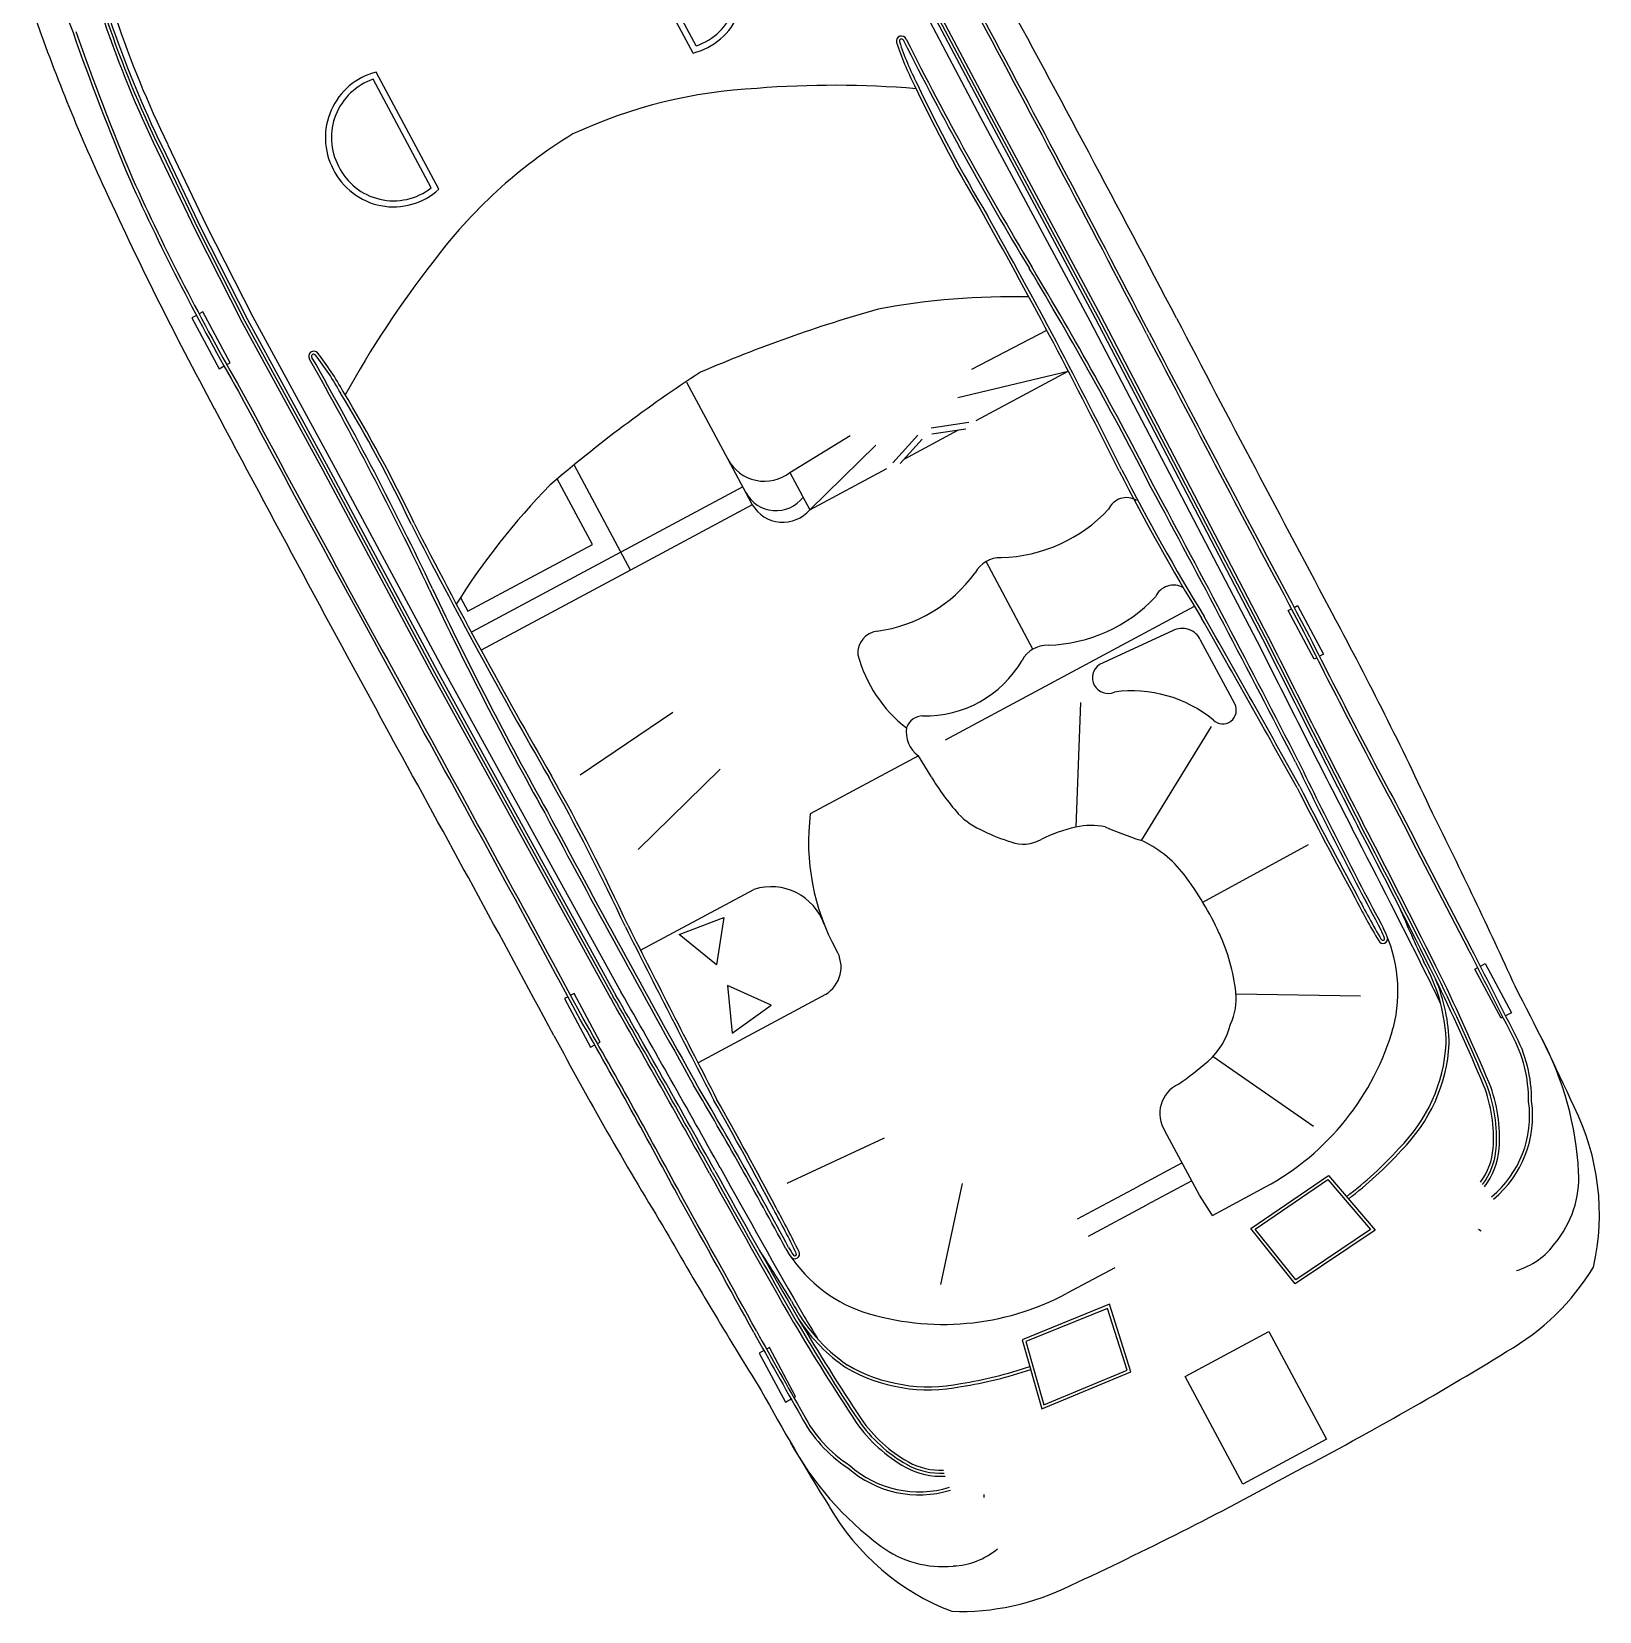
# Model space of a CAD drawing. Header units: metres. Extents: x 267365 to 277461, y 2088854 to 2108025.
# Drawn here: x 270968.6 to 271008.42, y 2091973.22 to 2092013.34 of the extents above; entities that cross this region are included whole.
import ezdxf

# ---------------------------------------------------------------- set-up
doc = ezdxf.new("R2010")
doc.units = ezdxf.units.M

msp = doc.modelspace()

# ---------------------------------------------------------------- linework, layer by layer
at = {"color": 30}
for p, q in [((270985.4, 2092012.796), (270983.804, 2092015.772)), ((270985.4, 2092012.796), (270983.804, 2092015.772)), ((270985.477, 2092012.978), (270983.999, 2092015.734)), ((270985.477, 2092012.978), (270983.999, 2092015.734)), ((270990.913, 2092015.047), (270992.908, 2092011.271)), ((270990.913, 2092015.047), (270992.908, 2092011.271)), ((270990.981, 2092015.084), (270992.975, 2092011.307)), ((270990.981, 2092015.084), (270992.975, 2092011.307)), ((270990.711, 2092014.937), (270992.704, 2092011.163)), ((270990.711, 2092014.937), (270992.704, 2092011.163)), ((270990.846, 2092015.011), (270992.84, 2092011.235)), ((270990.846, 2092015.011), (270992.84, 2092011.235)), ((270978.947, 2092009.336), (270977.351, 2092012.312)), ((270978.947, 2092009.336), (270977.351, 2092012.312)), ((270978.753, 2092009.373), (270977.275, 2092012.129)), ((270978.753, 2092009.373), (270977.275, 2092012.129)), ((270992.704, 2092011.163), (270995.476, 2092005.993)), ((270992.704, 2092011.163), (270995.476, 2092005.993)), ((270992.84, 2092011.235), (270995.612, 2092006.065)), ((270992.84, 2092011.235), (270995.612, 2092006.065)), ((270992.908, 2092011.271), (270995.68, 2092006.101)), ((270992.908, 2092011.271), (270995.68, 2092006.101)), ((270992.975, 2092011.307), (270995.748, 2092006.137)), ((270992.975, 2092011.307), (270995.748, 2092006.137)), ((270971.786, 2092010.337), (270972.762, 2092008.291)), ((270971.786, 2092010.337), (270972.762, 2092008.291)), ((270971.856, 2092010.37), (270972.83, 2092008.324)), ((270971.856, 2092010.37), (270972.83, 2092008.324)), ((270971.925, 2092010.403), (270972.899, 2092008.358)), ((270971.925, 2092010.403), (270972.899, 2092008.358)), ((270972.063, 2092010.469), (270973.037, 2092008.426)), ((270972.063, 2092010.469), (270973.037, 2092008.426)), ((270972.762, 2092008.291), (270973.953, 2092005.954)), ((270972.762, 2092008.291), (270973.953, 2092005.954)), ((270972.83, 2092008.324), (270974.021, 2092005.99)), ((270972.83, 2092008.324), (270974.021, 2092005.99)), ((270972.899, 2092008.358), (270974.089, 2092006.026)), ((270972.899, 2092008.358), (270974.089, 2092006.026)), ((270973.037, 2092008.426), (270974.225, 2092006.097)), ((270973.037, 2092008.426), (270974.225, 2092006.097)), ((270972.955, 2092006.222), (270972.857, 2092006.17)), ((270972.955, 2092006.222), (270972.857, 2092006.17)), ((270973.646, 2092004.933), (270972.955, 2092006.222)), ((270973.646, 2092004.933), (270972.955, 2092006.222)), ((270972.789, 2092006.133), (270972.672, 2092006.071)), ((270972.789, 2092006.133), (270972.672, 2092006.071)), ((270972.672, 2092006.071), (270973.363, 2092004.781)), ((270972.672, 2092006.071), (270973.363, 2092004.781)), ((270973.953, 2092005.954), (270975.995, 2092002.202)), ((270973.953, 2092005.954), (270975.995, 2092002.202)), ((270974.021, 2092005.99), (270976.063, 2092002.239)), ((270974.021, 2092005.99), (270976.063, 2092002.239)), ((270974.089, 2092006.026), (270976.13, 2092002.275)), ((270974.089, 2092006.026), (270976.13, 2092002.275)), ((270974.225, 2092006.097), (270976.265, 2092002.348)), ((270974.225, 2092006.097), (270976.265, 2092002.348)), ((270995.476, 2092005.993), (270999.825, 2091997.655)), ((270995.476, 2092005.993), (270999.825, 2091997.655)), ((270995.612, 2092006.065), (270999.961, 2091997.725)), ((270995.612, 2092006.065), (270999.961, 2091997.725)), ((270995.68, 2092006.101), (271000.03, 2091997.76)), ((270995.68, 2092006.101), (271000.03, 2091997.76)), ((270995.748, 2092006.137), (271000.098, 2091997.795)), ((270995.748, 2092006.137), (271000.098, 2091997.795)), ((270992.481, 2092004.771), (270994.381, 2092005.759)), ((270992.481, 2092004.771), (270994.381, 2092005.759)), ((270973.363, 2092004.781), (270973.49, 2092004.849)), ((270973.363, 2092004.781), (270973.49, 2092004.849)), ((270973.557, 2092004.886), (270973.646, 2092004.933)), ((270973.557, 2092004.886), (270973.646, 2092004.933)), ((270992.123, 2092004.05), (270994.929, 2092004.719)), ((270992.123, 2092004.05), (270994.929, 2092004.719)), ((270992.123, 2092004.05), (270994.929, 2092004.719)), ((270992.59, 2092003.465), (270994.929, 2092004.719)), ((270992.59, 2092003.465), (270994.929, 2092004.719)), ((270992.59, 2092003.465), (270994.929, 2092004.719)), ((270985.237, 2092004.436), (270986.286, 2092002.481)), ((270985.237, 2092004.436), (270986.286, 2092002.481)), ((270991.445, 2092003.278), (270992.405, 2092003.419)), ((270991.445, 2092003.278), (270992.405, 2092003.419)), ((270991.445, 2092003.278), (270992.405, 2092003.419)), ((270987.861, 2092002.142), (270989.387, 2092003.084)), ((270987.861, 2092002.142), (270989.387, 2092003.084)), ((270991.105, 2092003.096), (270990.473, 2092002.392)), ((270991.105, 2092003.096), (270990.473, 2092002.392)), ((270991.105, 2092003.096), (270990.473, 2092002.392)), ((270991.22, 2092002.994), (270990.662, 2092002.373)), ((270991.22, 2092002.994), (270990.662, 2092002.373)), ((270991.22, 2092002.994), (270990.662, 2092002.373)), ((270990.763, 2092002.485), (270992.143, 2092003.225)), ((270990.763, 2092002.485), (270992.143, 2092003.225)), ((270990.763, 2092002.485), (270992.143, 2092003.225)), ((270991.467, 2092003.126), (270992.324, 2092003.252)), ((270991.467, 2092003.126), (270992.324, 2092003.252)), ((270991.467, 2092003.126), (270992.324, 2092003.252)), ((270988.366, 2092001.2), (270990.042, 2092002.836)), ((270988.366, 2092001.2), (270990.042, 2092002.836)), ((270988.366, 2092001.2), (270990.042, 2092002.836)), ((270975.995, 2092002.202), (270978.768, 2091997.032)), ((270975.995, 2092002.202), (270978.768, 2091997.032)), ((270976.063, 2092002.239), (270978.835, 2091997.069)), ((270976.063, 2092002.239), (270978.835, 2091997.069)), ((270976.13, 2092002.275), (270978.902, 2091997.106)), ((270976.13, 2092002.275), (270978.902, 2091997.106)), ((270976.265, 2092002.348), (270979.037, 2091997.179)), ((270976.265, 2092002.348), (270979.037, 2091997.179)), ((270983.812, 2091999.668), (270982.38, 2092002.34)), ((270983.812, 2091999.668), (270982.38, 2092002.34)), ((270986.286, 2092002.481), (270986.74, 2092001.632)), ((270986.286, 2092002.481), (270986.74, 2092001.632)), ((270988.366, 2092001.2), (270990.317, 2092002.246)), ((270988.366, 2092001.2), (270990.317, 2092002.246)), ((270988.366, 2092001.2), (270990.317, 2092002.246)), ((270982.843, 2092000.314), (270981.95, 2092001.98)), ((270982.843, 2092000.314), (270981.95, 2092001.98)), ((270986.661, 2092001.78), (270983.569, 2092000.122)), ((270986.661, 2092001.78), (270983.569, 2092000.122)), ((270987.861, 2092002.142), (270988.366, 2092001.2)), ((270987.861, 2092002.142), (270988.366, 2092001.2)), ((270987.861, 2092002.142), (270988.366, 2092001.2)), ((270986.74, 2092001.632), (270986.905, 2092001.326)), ((270986.74, 2092001.632), (270986.905, 2092001.326)), ((270986.905, 2092001.326), (270983.812, 2091999.668)), ((270986.905, 2092001.326), (270983.812, 2091999.668)), ((270979.684, 2091998.62), (270982.843, 2092000.314)), ((270979.684, 2091998.62), (270982.843, 2092000.314)), ((270983.569, 2092000.122), (270979.771, 2091998.086)), ((270983.569, 2092000.122), (270979.771, 2091998.086)), ((270983.569, 2092000.122), (270979.771, 2091998.086)), ((270994.032, 2091997.661), (270992.84, 2091999.884)), ((270994.032, 2091997.661), (270992.84, 2091999.884)), ((270994.032, 2091997.661), (270992.84, 2091999.884)), ((270983.812, 2091999.668), (270980.017, 2091997.633)), ((270983.812, 2091999.668), (270980.017, 2091997.633)), ((270983.812, 2091999.668), (270980.017, 2091997.633)), ((270979.495, 2091998.973), (270979.684, 2091998.62)), ((270979.495, 2091998.973), (270979.684, 2091998.62)), ((270991.81, 2091995.357), (270998.133, 2091998.747)), ((270991.81, 2091995.357), (270998.133, 2091998.747)), ((270991.81, 2091995.357), (270998.133, 2091998.747)), ((271000.51, 2091998.636), (271000.596, 2091998.682)), ((271000.51, 2091998.636), (271000.596, 2091998.682)), ((271001.171, 2091997.404), (271000.51, 2091998.636)), ((271001.171, 2091997.404), (271000.51, 2091998.636)), ((271000.663, 2091998.718), (271000.751, 2091998.765)), ((271000.663, 2091998.718), (271000.751, 2091998.765)), ((271000.751, 2091998.765), (271001.411, 2091997.533)), ((271000.751, 2091998.765), (271001.411, 2091997.533)), ((270997.578, 2091998.124), (270995.718, 2091997.265)), ((270997.578, 2091998.124), (270995.718, 2091997.265)), ((270999.157, 2091996.266), (270998.287, 2091997.889)), ((270999.157, 2091996.266), (270998.287, 2091997.889)), ((271001.239, 2091997.44), (271001.171, 2091997.404)), ((271001.239, 2091997.44), (271001.171, 2091997.404)), ((271001.411, 2091997.533), (271001.307, 2091997.477)), ((271001.411, 2091997.533), (271001.307, 2091997.477)), ((270978.768, 2091997.032), (270983.308, 2091988.792)), ((270978.768, 2091997.032), (270983.308, 2091988.792)), ((270978.835, 2091997.069), (270983.375, 2091988.83)), ((270978.835, 2091997.069), (270983.375, 2091988.83)), ((270978.902, 2091997.106), (270983.442, 2091988.867)), ((270978.902, 2091997.106), (270983.442, 2091988.867)), ((270979.037, 2091997.179), (270983.576, 2091988.943)), ((270979.037, 2091997.179), (270983.576, 2091988.943)), ((270995.126, 2091993.139), (270995.248, 2091996.305)), ((270995.126, 2091993.139), (270995.248, 2091996.305)), ((270995.126, 2091993.139), (270995.248, 2091996.305)), ((270982.535, 2091994.471), (270984.891, 2091996.06)), ((270982.535, 2091994.471), (270984.891, 2091996.06)), ((270982.535, 2091994.471), (270984.891, 2091996.06)), ((270996.788, 2091992.798), (270998.57, 2091995.693)), ((270996.788, 2091992.798), (270998.57, 2091995.693)), ((270996.788, 2091992.798), (270998.57, 2091995.693)), ((270984.006, 2091992.569), (270986.091, 2091994.613)), ((270984.006, 2091992.569), (270986.091, 2091994.613)), ((270984.006, 2091992.569), (270986.091, 2091994.613)), ((270991.125, 2091994.949), (270988.378, 2091993.477)), ((270991.125, 2091994.949), (270988.378, 2091993.477)), ((270991.444, 2091994.425), (270991.125, 2091994.949)), ((270991.444, 2091994.425), (270991.125, 2091994.949)), ((270998.344, 2091991.233), (271001.033, 2091992.698)), ((270998.344, 2091991.233), (271001.033, 2091992.698)), ((270998.344, 2091991.233), (271001.033, 2091992.698)), ((270984.067, 2091990.014), (270986.947, 2091991.558)), ((270984.067, 2091990.014), (270986.947, 2091991.558)), ((270985.047, 2091990.413), (270986.185, 2091990.848)), ((270985.047, 2091990.413), (270986.185, 2091990.848)), ((270986.185, 2091990.848), (270985.993, 2091989.645)), ((270986.185, 2091990.848), (270985.993, 2091989.645)), ((270985.993, 2091989.645), (270985.047, 2091990.413)), ((270985.993, 2091989.645), (270985.047, 2091990.413)), ((271005.254, 2091989.532), (271005.326, 2091989.571)), ((271005.254, 2091989.532), (271005.326, 2091989.571)), ((271005.922, 2091988.285), (271005.254, 2091989.532)), ((271005.922, 2091988.285), (271005.254, 2091989.532)), ((271005.394, 2091989.607), (271005.515, 2091989.673)), ((271005.394, 2091989.607), (271005.515, 2091989.673)), ((271005.515, 2091989.673), (271006.184, 2091988.426)), ((271005.515, 2091989.673), (271006.184, 2091988.426)), ((270986.274, 2091989.121), (270986.39, 2091987.908)), ((270987.383, 2091988.615), (270986.274, 2091989.121)), ((270986.274, 2091989.121), (270986.39, 2091987.908)), ((270987.383, 2091988.615), (270986.274, 2091989.121)), ((270982.226, 2091988.833), (270982.139, 2091988.786)), ((270982.226, 2091988.833), (270982.139, 2091988.786)), ((270982.139, 2091988.786), (270982.8, 2091987.553)), ((270982.139, 2091988.786), (270982.8, 2091987.553)), ((270982.38, 2091988.915), (270982.294, 2091988.869)), ((270982.38, 2091988.915), (270982.294, 2091988.869)), ((270983.04, 2091987.682), (270982.38, 2091988.915)), ((270983.04, 2091987.682), (270982.38, 2091988.915)), ((270988.765, 2091988.889), (270985.527, 2091987.153)), ((270988.765, 2091988.889), (270985.527, 2091987.153)), ((270986.39, 2091987.908), (270987.383, 2091988.615)), ((270986.39, 2091987.908), (270987.383, 2091988.615)), ((270999.189, 2091988.903), (271002.354, 2091988.859)), ((270999.189, 2091988.903), (271002.354, 2091988.859)), ((270999.189, 2091988.903), (271002.354, 2091988.859)), ((271005.968, 2091988.31), (271005.922, 2091988.285)), ((271005.968, 2091988.31), (271005.922, 2091988.285)), ((271006.184, 2091988.426), (271006.036, 2091988.346)), ((271006.184, 2091988.426), (271006.036, 2091988.346)), ((270982.8, 2091987.553), (270982.904, 2091987.609)), ((270982.8, 2091987.553), (270982.904, 2091987.609)), ((270982.972, 2091987.646), (270983.04, 2091987.682)), ((270982.972, 2091987.646), (270983.04, 2091987.682)), ((270998.606, 2091987.317), (271001.158, 2091985.546)), ((270998.606, 2091987.317), (271001.158, 2091985.546)), ((270998.606, 2091987.317), (271001.158, 2091985.546)), ((270998.262, 2091983.798), (270997.378, 2091985.425)), ((270998.262, 2091983.798), (270997.378, 2091985.425)), ((270987.786, 2091984.098), (270990.263, 2091985.249)), ((270987.786, 2091984.098), (270990.263, 2091985.249)), ((270987.786, 2091984.098), (270990.263, 2091985.249)), ((270997.818, 2091984.615), (270996.683, 2091984.006)), ((270997.818, 2091984.615), (270996.683, 2091984.006)), ((270997.818, 2091984.615), (270996.683, 2091984.006)), ((270998.066, 2091984.159), (270996.928, 2091983.549)), ((270998.066, 2091984.159), (270996.928, 2091983.549)), ((270998.066, 2091984.159), (270996.928, 2091983.549)), ((270999.561, 2091982.946), (271001.534, 2091984.29)), ((270999.561, 2091982.946), (271001.534, 2091984.29)), ((270999.673, 2091982.93), (271001.52, 2091984.188)), ((270999.673, 2091982.93), (271001.52, 2091984.188)), ((271001.52, 2091984.188), (271002.607, 2091982.922)), ((271001.52, 2091984.188), (271002.607, 2091982.922)), ((271001.534, 2091984.29), (271002.721, 2091982.906)), ((271001.534, 2091984.29), (271002.721, 2091982.906)), ((270991.694, 2091981.523), (270992.242, 2091984.092)), ((270991.694, 2091981.523), (270992.242, 2091984.092)), ((270991.694, 2091981.523), (270992.242, 2091984.092)), ((270995.163, 2091983.191), (270996.683, 2091984.006)), ((270995.163, 2091983.191), (270996.683, 2091984.006)), ((270995.163, 2091983.191), (270996.683, 2091984.006)), ((270998.593, 2091983.281), (270998.262, 2091983.798)), ((270998.593, 2091983.281), (270998.262, 2091983.798)), ((270998.593, 2091983.281), (270999.937, 2091984.002)), ((270998.593, 2091983.281), (270999.937, 2091984.002)), ((270995.442, 2091982.752), (270996.928, 2091983.549)), ((270995.442, 2091982.752), (270996.928, 2091983.549)), ((270995.442, 2091982.752), (270996.928, 2091983.549)), ((271000.689, 2091981.544), (270999.561, 2091982.946)), ((271000.689, 2091981.544), (270999.561, 2091982.946)), ((271000.705, 2091981.647), (270999.673, 2091982.93)), ((271000.705, 2091981.647), (270999.673, 2091982.93)), ((271002.607, 2091982.922), (271000.705, 2091981.647)), ((271002.607, 2091982.922), (271000.705, 2091981.647)), ((271005.35, 2091982.932), (271005.412, 2091982.888)), ((271005.35, 2091982.932), (271005.412, 2091982.888)), ((271005.35, 2091982.932), (271005.412, 2091982.888)), ((271002.721, 2091982.906), (271000.689, 2091981.544)), ((271002.721, 2091982.906), (271000.689, 2091981.544)), ((270996.113, 2091981.952), (270994.886, 2091981.294)), ((270996.113, 2091981.952), (270994.886, 2091981.294)), ((270995.973, 2091981.023), (270993.762, 2091980.123)), ((270995.973, 2091981.023), (270993.762, 2091980.123)), ((270995.925, 2091980.92), (270993.855, 2091980.078)), ((270995.925, 2091980.92), (270993.855, 2091980.078)), ((270996.423, 2091979.351), (270995.925, 2091980.92)), ((270996.423, 2091979.351), (270995.925, 2091980.92)), ((270996.517, 2091979.307), (270995.973, 2091981.023)), ((270996.517, 2091979.307), (270995.973, 2091981.023)), ((270993.762, 2091980.123), (270994.258, 2091978.368)), ((270993.762, 2091980.123), (270994.258, 2091978.368)), ((270997.896, 2091979.188), (271000.025, 2091980.33)), ((270997.896, 2091979.188), (271000.025, 2091980.33)), ((271000.025, 2091980.33), (271001.49, 2091977.598)), ((271000.025, 2091980.33), (271001.49, 2091977.598)), ((270987.197, 2091979.851), (270987.076, 2091979.785)), ((270987.197, 2091979.851), (270987.076, 2091979.785)), ((270987.076, 2091979.785), (270987.744, 2091978.539)), ((270987.076, 2091979.785), (270987.744, 2091978.539)), ((270987.338, 2091979.926), (270987.265, 2091979.887)), ((270987.338, 2091979.926), (270987.265, 2091979.887)), ((270988.006, 2091978.679), (270987.338, 2091979.926)), ((270988.006, 2091978.679), (270987.338, 2091979.926)), ((270993.855, 2091980.078), (270994.308, 2091978.472)), ((270993.855, 2091980.078), (270994.308, 2091978.472)), ((270994.308, 2091978.472), (270996.423, 2091979.351)), ((270994.308, 2091978.472), (270996.423, 2091979.351)), ((270994.258, 2091978.368), (270996.517, 2091979.307)), ((270994.258, 2091978.368), (270996.517, 2091979.307)), ((270999.361, 2091976.456), (270997.896, 2091979.188)), ((270999.361, 2091976.456), (270997.896, 2091979.188)), ((270987.744, 2091978.539), (270987.892, 2091978.618)), ((270987.744, 2091978.539), (270987.892, 2091978.618)), ((270987.96, 2091978.654), (270988.006, 2091978.679)), ((270987.96, 2091978.654), (270988.006, 2091978.679)), ((271001.49, 2091977.598), (270999.361, 2091976.456)), ((271001.49, 2091977.598), (270999.361, 2091976.456)), ((270992.781, 2091976.193), (270992.784, 2091976.117)), ((270992.781, 2091976.193), (270992.784, 2091976.117)), ((270992.781, 2091976.193), (270992.784, 2091976.117))]:
    msp.add_line(p, q, dxfattribs=at)
for centre, radius, start, end in [((270990.094, 2092021.299), 21.943, 195.5124, 201.3412), ((270990.094, 2092021.299), 21.943, 195.5124, 201.3412), ((270984.984, 2092014.454), 1.71, 284.0967, 30.4009), ((270984.984, 2092014.454), 1.71, 284.0967, 30.4009), ((270984.984, 2092014.454), 1.556, 288.4656, 30.4814), ((270984.984, 2092014.454), 1.556, 288.4656, 30.4814), ((270366.608, 2091674.674), 712.788, 27.705083, 28.471036), ((270366.608, 2091674.674), 712.788, 27.705083, 28.471036), ((271014.994, 2092029.97), 49.078, 199.0468, 204.6712), ((271014.994, 2092029.97), 49.078, 199.0468, 204.6712), ((270364.637, 2091676.797), 712.692, 27.480541, 28.252532), ((270364.637, 2091676.797), 712.692, 27.480541, 28.252532), ((270364.637, 2091676.797), 712.768, 27.480545, 28.252432), ((270364.637, 2091676.797), 712.768, 27.480545, 28.252432), ((270996.96, 2092022.588), 27.996, 198.7118, 205.9505), ((270996.96, 2092022.588), 27.996, 198.7118, 205.9505), ((270996.96, 2092022.588), 27.919, 198.7126, 205.9505), ((270996.96, 2092022.588), 27.919, 198.7126, 205.9505), ((270996.96, 2092022.588), 27.843, 198.7134, 205.9505), ((270996.96, 2092022.588), 27.843, 198.7134, 205.9505), ((270996.96, 2092022.588), 27.689, 198.7151, 205.9505), ((270996.96, 2092022.588), 27.689, 198.7151, 205.9505), ((271032.427, 2092035.402), 66.545, 199.38594, 202.83199), ((271032.427, 2092035.402), 66.545, 199.38594, 202.83199), ((271032.427, 2092035.402), 66.468, 199.38482, 202.83111), ((271032.427, 2092035.402), 66.468, 199.38482, 202.83111), ((270990.693, 2092013.098), 0.13, 24.1057, 195.2888), ((270990.693, 2092013.098), 0.13, 24.1057, 195.2888), ((270997.388, 2092015.287), 7.174, 198.0544, 207.4919), ((270997.388, 2092015.287), 7.174, 198.0544, 207.4919), ((270990.693, 2092013.098), 0.0531, 24.1057, 193.7253), ((270990.693, 2092013.098), 0.0531, 24.1057, 193.7253), ((270997.388, 2092015.287), 7.097, 198.0726, 207.5038), ((270997.388, 2092015.287), 7.097, 198.0726, 207.5038), ((270990.811, 2092013.151), 0.0767, 204.1057, 206.7252), ((270990.811, 2092013.151), 0.0767, 204.1057, 206.7252), ((271068.859, 2092052.448), 87.459, 206.72515, 211.06105), ((271068.859, 2092052.448), 87.459, 206.72515, 211.06105), ((271068.859, 2092052.448), 87.382, 206.72515, 211.06108), ((271068.859, 2092052.448), 87.382, 206.72515, 211.06108), ((270977.782, 2092010.648), 1.719, 104.5156, 207.6495), ((270977.782, 2092010.648), 1.719, 104.5156, 207.6495), ((270977.782, 2092010.648), 1.565, 108.8938, 207.7313), ((270977.782, 2092010.648), 1.565, 108.8938, 207.7313), ((270987.657, 2091999.303), 12.611, 92.8723, 114.8981), ((270987.657, 2091999.303), 12.611, 92.8723, 114.8981), ((270988.987, 2091987.016), 24.96, 85.2238, 94.5093), ((270988.987, 2091987.016), 24.96, 85.2238, 94.5093), ((271026.071, 2092028.539), 38.763, 205.2964, 210.9015), ((271026.071, 2092028.539), 38.763, 205.2964, 210.9015), ((271026.071, 2092028.539), 38.686, 205.2942, 210.903), ((271026.071, 2092028.539), 38.686, 205.2942, 210.903), ((270988.937, 2091999.99), 12.611, 121.5022, 143.528), ((270988.937, 2091999.99), 12.611, 121.5022, 143.528), ((270977.797, 2092010.6), 1.71, 205.9993, 312.3035), ((270977.797, 2092010.6), 1.71, 205.9993, 312.3035), ((270977.797, 2092010.6), 1.556, 205.9189, 307.9347), ((270977.797, 2092010.6), 1.556, 205.9189, 307.9347), ((271055.843, 2092048.511), 93.938, 204.54808, 208.44026), ((271055.843, 2092048.511), 93.938, 204.54808, 208.44026), ((271027.06, 2092034.921), 61.433, 204.36101, 210.00523), ((271027.06, 2092034.921), 61.433, 204.36101, 210.00523), ((271027.06, 2092034.921), 61.357, 204.36197, 210.00639), ((271027.06, 2092034.921), 61.357, 204.36197, 210.00639), ((270869.302, 2091939.21), 141.681, 26.38593, 29.33944), ((270869.302, 2091939.21), 141.681, 26.38593, 29.33944), ((270869.302, 2091939.21), 141.758, 26.38612, 29.33986), ((270869.302, 2091939.21), 141.758, 26.38612, 29.33986), ((270998.435, 2091992.082), 24.96, 141.8909, 151.1765), ((270998.435, 2091992.082), 24.96, 141.8909, 151.1765), ((270911.736, 2091957.947), 95.893, 27.18578, 30.99154), ((270911.736, 2091957.947), 95.893, 27.18578, 30.99154), ((270911.736, 2091957.947), 95.97, 27.18625, 30.99157), ((270911.736, 2091957.947), 95.97, 27.18625, 30.99157), ((270993.503, 2091988.054), 18.553, 88.685, 100.5642), ((270993.503, 2091988.054), 18.553, 88.685, 100.5642), ((270999.71, 2091972.057), 35.557, 105.6759, 113.3936), ((270999.71, 2091972.057), 35.557, 105.6759, 113.3936), ((271845.29, 2092448.351), 956.068, 207.555682, 208.070117), ((271845.29, 2092448.351), 956.068, 207.555682, 208.070117), ((271853.293, 2092452.609), 965.993, 207.559948, 208.068104), ((271853.293, 2092452.609), 965.993, 207.559948, 208.068104), ((271853.293, 2092452.609), 965.916, 207.559951, 208.068158), ((271853.293, 2092452.609), 965.916, 207.559951, 208.068158), ((270975.767, 2092005.095), 0.13, 41.1115, 212.2946), ((270975.767, 2092005.095), 0.13, 41.1115, 212.2946), ((270899.735, 2091961.764), 87.382, 25.33918, 29.67512), ((270899.735, 2091961.764), 87.382, 25.33918, 29.67512), ((270975.767, 2092005.095), 0.0531, 42.675, 212.2946), ((270975.767, 2092005.095), 0.0531, 42.675, 212.2946), ((270975.657, 2092005.025), 0.0767, 29.6751, 32.2946), ((270975.657, 2092005.025), 0.0767, 29.6751, 32.2946), ((270899.735, 2091961.764), 87.459, 25.33921, 29.67512), ((270899.735, 2091961.764), 87.459, 25.33921, 29.67512), ((270970.239, 2092000.729), 7.097, 28.8965, 38.3276), ((270970.239, 2092000.729), 7.097, 28.8965, 38.3276), ((270970.239, 2092000.729), 7.174, 28.9083, 38.3458), ((270970.239, 2092000.729), 7.174, 28.9083, 38.3458), ((271004.961, 2091974.873), 35.557, 123.0067, 130.7243), ((271004.961, 2091974.873), 35.557, 123.0067, 130.7243), ((271602.332, 2092340.446), 712.768, 208.147835, 208.919721), ((271602.332, 2092340.446), 712.768, 208.147835, 208.919721), ((271602.332, 2092340.446), 712.692, 208.147735, 208.919725), ((271602.332, 2092340.446), 712.692, 208.147735, 208.919725), ((270943.328, 2091984.173), 38.763, 25.4988, 31.1038), ((270943.328, 2091984.173), 38.763, 25.4988, 31.1038), ((270943.328, 2091984.173), 38.686, 25.4973, 31.106), ((270943.328, 2091984.173), 38.686, 25.4973, 31.106), ((271603.009, 2092337.63), 712.788, 207.92923, 208.695184), ((271603.009, 2092337.63), 712.788, 207.92923, 208.695184), ((270987.217, 2092002.98), 1.057, 208.2001, 307.5625), ((270987.217, 2092002.98), 1.057, 208.2001, 307.5625), ((271045.381, 2092027.321), 55.216, 207.0905, 211.5267), ((271045.381, 2092027.321), 55.216, 207.0905, 211.5267), ((271045.381, 2092027.321), 55.139, 207.091, 211.528), ((271045.381, 2092027.321), 55.139, 207.091, 211.528), ((270995.071, 2091988.895), 18.553, 135.836, 147.7152), ((270995.071, 2091988.895), 18.553, 135.836, 147.7152), ((270673.486, 2091827.238), 367.693, 27.11434, 28.34194), ((270673.486, 2091827.238), 367.693, 27.11434, 28.34194), ((270987.506, 2092002.043), 0.868, 208.2001, 322.6919), ((270987.506, 2092002.043), 0.868, 208.2001, 322.6919), ((270996.407, 2092001.009), 0.497, 59.0285, 156.2214), ((270996.407, 2092001.009), 0.497, 59.0285, 156.2214), ((270673.486, 2091827.238), 367.616, 27.11448, 28.34206), ((270673.486, 2091827.238), 367.616, 27.11448, 28.34206), ((270987.68, 2092001.781), 0.899, 210.4007, 319.7274), ((270987.68, 2092001.781), 0.899, 210.4007, 319.7274), ((270993.105, 2092003.888), 3.908, 271.7874, 316.7535), ((270993.105, 2092003.888), 3.908, 271.7874, 316.7535), ((271104.486, 2092065.316), 141.758, 207.06041, 210.01414), ((271104.486, 2092065.316), 141.758, 207.06041, 210.01414), ((271104.486, 2092065.316), 141.681, 207.06083, 210.01433), ((271104.486, 2092065.316), 141.681, 207.06083, 210.01433), ((270993.203, 2091999.258), 0.723, 88.0681, 152.0309), ((270993.203, 2091999.258), 0.723, 88.0681, 152.0309), ((270989.589, 2092001.768), 3.683, 277.6192, 323.885), ((270989.589, 2092001.768), 3.683, 277.6192, 323.885), ((271065.397, 2092040.339), 95.97, 205.4087, 209.21402), ((271065.397, 2092040.339), 95.97, 205.4087, 209.21402), ((271065.397, 2092040.339), 95.893, 205.40872, 209.21448), ((271065.397, 2092040.339), 95.893, 205.40872, 209.21448), ((270994.297, 2092001.665), 3.908, 271.7874, 316.7535), ((270994.297, 2092001.665), 3.908, 271.7874, 316.7535), ((270997.599, 2091998.787), 0.497, 59.0285, 156.2214), ((270997.599, 2091998.787), 0.497, 59.0285, 156.2214), ((270997.823, 2091997.677), 0.51, 24.5708, 118.7339), ((270997.823, 2091997.677), 0.51, 24.5708, 118.7339), ((270545.881, 2091741.205), 520.452, 29.07722, 29.62161), ((270545.881, 2091741.205), 520.452, 29.07722, 29.62161), ((270545.881, 2091741.205), 520.529, 29.07706, 29.62175), ((270545.881, 2091741.205), 520.529, 29.07706, 29.62175), ((270920.488, 2091954.625), 92.276, 24.91196, 28.37007), ((270920.488, 2091954.625), 92.276, 24.91196, 28.37007), ((270990.14, 2091997.565), 0.556, 96.5391, 185.2343), ((270990.14, 2091997.565), 0.556, 96.5391, 185.2343), ((271438.955, 2092218.016), 491.012, 206.64775, 207.24396), ((271438.955, 2092218.016), 491.012, 206.64775, 207.24396), ((271183.536, 2092089.948), 204.426, 206.70227, 208.17442), ((271183.536, 2092089.948), 204.426, 206.70227, 208.17442), ((271183.536, 2092089.948), 204.349, 206.70201, 208.17442), ((271183.536, 2092089.948), 204.349, 206.70201, 208.17442), ((270992.958, 2091998.416), 3.491, 194.9716, 232.2279), ((270992.958, 2091998.416), 3.491, 194.9716, 232.2279), ((270991.301, 2091998.805), 2.841, 268.5901, 329.7706), ((270991.301, 2091998.805), 2.841, 268.5901, 329.7706), ((270994.395, 2091997.035), 0.723, 88.0681, 152.0309), ((270994.395, 2091997.035), 0.723, 88.0681, 152.0309), ((271438.955, 2092218.016), 491.319, 206.64803, 207.24404), ((271438.955, 2092218.016), 491.319, 206.64803, 207.24404), ((271438.955, 2092218.016), 491.166, 206.64789, 207.244), ((271438.955, 2092218.016), 491.166, 206.64789, 207.244), ((271438.955, 2092218.016), 491.089, 206.64782, 207.24398), ((271438.955, 2092218.016), 491.089, 206.64782, 207.24398), ((270995.94, 2091996.934), 0.399, 123.788, 293.9591), ((270995.94, 2091996.934), 0.399, 123.788, 293.9591), ((270996.547, 2091993.351), 3.249, 50.5013, 97.8754), ((270996.547, 2091993.351), 3.249, 50.5013, 97.8754), ((270998.852, 2091996.106), 0.345, 226.1049, 27.6843), ((270998.852, 2091996.106), 0.345, 226.1049, 27.6843), ((270132.335, 2091529.834), 965.916, 28.332108, 28.840316), ((270132.335, 2091529.834), 965.916, 28.332108, 28.840316), ((270132.335, 2091529.834), 965.993, 28.332163, 28.840319), ((270132.335, 2091529.834), 965.993, 28.332163, 28.840319), ((270991.249, 2091995.509), 0.457, 92.2028, 158.9718), ((270991.249, 2091995.509), 0.457, 92.2028, 158.9718), ((270140.311, 2091534.144), 956.068, 28.33015, 28.844584), ((270140.311, 2091534.144), 956.068, 28.33015, 28.844584), ((270991.542, 2091995.548), 0.73, 170.1827, 235.1395), ((270991.542, 2091995.548), 0.73, 170.1827, 235.1395), ((271107.927, 2092046.684), 119.125, 205.82695, 208.12392), ((271107.927, 2092046.684), 119.125, 205.82695, 208.12392), ((271107.927, 2092046.684), 119.049, 205.82654, 208.12464), ((271107.927, 2092046.684), 119.049, 205.82654, 208.12464), ((270933.656, 2091967.414), 55.139, 24.8723, 29.3092), ((270933.656, 2091967.414), 55.139, 24.8723, 29.3092), ((270933.656, 2091967.414), 55.216, 24.8736, 29.3097), ((270933.656, 2091967.414), 55.216, 24.8736, 29.3097), ((270996.917, 2091997.696), 6.375, 210.8613, 221.3946), ((270996.917, 2091997.696), 6.375, 210.8613, 221.3946), ((271110.515, 2092050.084), 123.134, 207.00401, 208.46858), ((271110.515, 2092050.084), 123.134, 207.00401, 208.46858), ((271110.515, 2092050.084), 123.21, 207.00465, 208.46823), ((271110.515, 2092050.084), 123.21, 207.00465, 208.46823), ((271306.112, 2092166.451), 367.693, 208.05833, 209.28592), ((271306.112, 2092166.451), 367.693, 208.05833, 209.28592), ((271306.112, 2092166.451), 367.616, 208.05821, 209.28579), ((271306.112, 2092166.451), 367.616, 208.05821, 209.28579), ((270994.027, 2091992.761), 5.694, 172.7737, 208.7598), ((270994.027, 2091992.761), 5.694, 172.7737, 208.7598), ((270993.56, 2091994.875), 1.994, 224.3719, 247.2075), ((270993.56, 2091994.875), 1.994, 224.3719, 247.2075), ((271292.348, 2092140.876), 324.456, 207.02929, 207.70339), ((271292.348, 2092140.876), 324.456, 207.02929, 207.70339), ((271292.348, 2092140.876), 324.379, 207.02929, 207.70345), ((271292.348, 2092140.876), 324.379, 207.02929, 207.70345), ((270882.812, 2091932.842), 135.677, 24.49681, 26.55322), ((270882.812, 2091932.842), 135.677, 24.49681, 26.55322), ((270994.5, 2091996.385), 3.761, 242.9151, 254.1609), ((270994.5, 2091996.385), 3.761, 242.9151, 254.1609), ((270995.938, 2091989.423), 3.804, 102.441, 116.5528), ((270995.938, 2091989.423), 3.804, 102.441, 116.5528), ((270995.507, 2091991.503), 1.68, 77.6704, 103.3809), ((270995.507, 2091991.503), 1.68, 77.6704, 103.3809), ((270999.642, 2092001.866), 9.504, 246.5902, 252.3632), ((270999.642, 2092001.866), 9.504, 246.5902, 252.3632), ((270784.007, 2091879.579), 245.904, 26.4825, 27.49318), ((270784.007, 2091879.579), 245.904, 26.4825, 27.49318), ((270784.007, 2091879.579), 246.058, 26.4823, 27.49311), ((270784.007, 2091879.579), 246.058, 26.4823, 27.49311), ((270784.007, 2091879.579), 246.135, 26.4822, 27.49307), ((270784.007, 2091879.579), 246.135, 26.4822, 27.49307), ((270784.007, 2091879.579), 246.211, 26.4821, 27.49303), ((270784.007, 2091879.579), 246.211, 26.4821, 27.49303), ((270993.792, 2091993.613), 0.905, 249.3669, 299.4944), ((270993.792, 2091993.613), 0.905, 249.3669, 299.4944), ((270995.627, 2091990.237), 2.812, 37.1701, 66.1877), ((270995.627, 2091990.237), 2.812, 37.1701, 66.1877), ((270991.438, 2091987.06), 8.069, 24.7654, 37.1701), ((270991.438, 2091987.06), 8.069, 24.7654, 37.1701), ((270987.382, 2091990.196), 1.43, 19.3085, 107.7145), ((270987.382, 2091990.196), 1.43, 19.3085, 107.7145), ((271022.719, 2092001.96), 23.096, 207.3393, 210.4688), ((271022.719, 2092001.96), 23.096, 207.3393, 210.4688), ((271022.719, 2092001.96), 23.019, 207.3374, 210.4688), ((271022.719, 2092001.96), 23.019, 207.3374, 210.4688), ((271026.219, 2092000.476), 24.724, 202.2874, 205.8113), ((271026.219, 2092000.476), 24.724, 202.2874, 205.8113), ((271448.386, 2092225.126), 520.529, 206.77852, 207.3232), ((271448.386, 2092225.126), 520.529, 206.77852, 207.3232), ((271448.386, 2092225.126), 520.452, 206.77866, 207.32305), ((271448.386, 2092225.126), 520.452, 206.77866, 207.32305), ((270999.661, 2091988.975), 3.641, 345.3641, 25.9064), ((270999.661, 2091988.975), 3.641, 345.3641, 25.9064), ((270994.296, 2091988.379), 4.922, 6.6002, 24.7654), ((270994.296, 2091988.379), 4.922, 6.6002, 24.7654), ((271002.918, 2091990.31), 0.122, 210.3082, 13.4463), ((271002.918, 2091990.31), 0.122, 210.3082, 13.4463), ((270999.661, 2091988.975), 3.564, 22.1043, 25.8827), ((270999.661, 2091988.975), 3.564, 22.1043, 25.8827), ((271002.918, 2091990.31), 0.0448, 210.3082, 7.7118), ((271002.918, 2091990.31), 0.0448, 210.3082, 7.7118), ((271002.813, 2091990.249), 0.0767, 30.3082, 30.4688), ((271002.813, 2091990.249), 0.0767, 30.3082, 30.4688), ((270988.341, 2091989.589), 0.818, 301.2298, 31.9063), ((270988.341, 2091989.589), 0.818, 301.2298, 31.9063), ((270736.689, 2091851.959), 301.833, 26.76226, 27.22392), ((270736.689, 2091851.959), 301.833, 26.76226, 27.22392), ((270736.689, 2091851.959), 301.91, 26.76255, 27.22398), ((270736.689, 2091851.959), 301.91, 26.76255, 27.22398), ((271000.125, 2091987.551), 4.403, 1.112, 29.3829), ((271000.125, 2091987.551), 4.403, 1.112, 29.3829), ((270952.637, 2091964.319), 57.492, 22.84954, 25.8307), ((270952.637, 2091964.319), 57.492, 22.84954, 25.8307), ((270557.023, 2091745.125), 491.319, 29.15622, 29.75224), ((270557.023, 2091745.125), 491.319, 29.15622, 29.75224), ((270997.744, 2091988.778), 1.451, 333.7585, 6.6002), ((270997.744, 2091988.778), 1.451, 333.7585, 6.6002), ((270952.637, 2091964.319), 57.185, 25.1719, 25.829), ((270952.637, 2091964.319), 57.185, 25.1719, 25.829), ((270952.637, 2091964.319), 57.339, 22.85126, 25.82983), ((270952.637, 2091964.319), 57.339, 22.85126, 25.82983), ((271000.125, 2091987.551), 4.479, 1.0722, 22.6684), ((271000.125, 2091987.551), 4.479, 1.0722, 22.6684), ((270952.637, 2091964.319), 57.415, 22.8504, 25.83026), ((270952.637, 2091964.319), 57.415, 22.8504, 25.83026), ((270951.86, 2091960.635), 61.411, 24.43178, 27.61359), ((270951.86, 2091960.635), 61.411, 24.43178, 27.61359), ((270557.023, 2091745.125), 491.012, 29.1563, 29.75252), ((270557.023, 2091745.125), 491.012, 29.1563, 29.75252), ((270557.023, 2091745.125), 491.089, 29.15628, 29.75245), ((270557.023, 2091745.125), 491.089, 29.15628, 29.75245), ((270557.023, 2091745.125), 491.166, 29.15626, 29.75238), ((270557.023, 2091745.125), 491.166, 29.15626, 29.75238), ((270805.039, 2091886.999), 204.349, 28.22585, 29.69826), ((270805.039, 2091886.999), 204.349, 28.22585, 29.69826), ((270805.039, 2091886.999), 204.426, 28.22585, 29.698), ((270805.039, 2091886.999), 204.426, 28.22585, 29.698), ((270997.301, 2091988.543), 1.791, 311.2401, 346.8769), ((270997.301, 2091988.543), 1.791, 311.2401, 346.8769), ((271063.321, 2092031.212), 92.276, 208.03019, 211.48831), ((271063.321, 2092031.212), 92.276, 208.03019, 211.48831), ((270996.767, 2091989.867), 6.667, 298.3871, 344.2264), ((270996.767, 2091989.867), 6.667, 298.3871, 344.2264), ((271003.219, 2091986.22), 3.399, 359.2147, 29.066), ((271003.219, 2091986.22), 3.399, 359.2147, 29.066), ((271003.219, 2091986.22), 3.476, 359.3129, 29.0403), ((271003.219, 2091986.22), 3.476, 359.3129, 29.0403), ((270999.681, 2091983.946), 8.219, 3.0699, 27.631), ((270999.681, 2091983.946), 8.219, 3.0699, 27.631), ((271000.424, 2091987.889), 4.111, 314.9192, 356.4738), ((271000.424, 2091987.889), 4.111, 314.9192, 356.4738), ((271000.424, 2091987.889), 4.188, 314.9429, 356.5163), ((271000.424, 2091987.889), 4.188, 314.9429, 356.5163), ((270992.399, 2091994.293), 9.347, 304.7428, 310.5996), ((270992.399, 2091994.293), 9.347, 304.7428, 310.5996), ((270882.916, 2091926.034), 119.049, 28.27563, 30.57373), ((270882.916, 2091926.034), 119.049, 28.27563, 30.57373), ((270882.916, 2091926.034), 119.125, 28.27635, 30.57332), ((270882.916, 2091926.034), 119.125, 28.27635, 30.57332), ((270998.081, 2091985.864), 0.829, 115.4057, 211.9435), ((270998.081, 2091985.864), 0.829, 115.4057, 211.9435), ((271002.102, 2091985.255), 3.627, 355.686, 21.5368), ((271002.102, 2091985.255), 3.627, 355.686, 21.5368), ((271002.102, 2091985.255), 3.703, 355.686, 21.5506), ((271002.102, 2091985.255), 3.703, 355.686, 21.5506), ((271002.102, 2091985.255), 3.78, 355.686, 21.5639), ((271002.102, 2091985.255), 3.78, 355.686, 21.5639), ((270878.652, 2091925.759), 123.134, 27.93168, 29.39626), ((270878.652, 2091925.759), 123.134, 27.93168, 29.39626), ((270878.652, 2091925.759), 123.21, 27.93204, 29.39562), ((270878.652, 2091925.759), 123.21, 27.93204, 29.39562), ((271003.998, 2091985.8), 2.647, 309.42, 8.11), ((271003.998, 2091985.8), 2.647, 309.42, 8.11), ((271003.998, 2091985.8), 2.723, 309.42, 7.9842), ((271003.998, 2091985.8), 2.723, 309.42, 7.9842), ((271002.314, 2091983.307), 6.103, 347.3223, 26.5598), ((271002.314, 2091983.307), 6.103, 347.3223, 26.5598), ((270995.615, 2091992.043), 10.459, 307.5803, 317.5054), ((270995.615, 2091992.043), 10.459, 307.5803, 317.5054), ((270995.615, 2091992.043), 10.536, 307.6026, 317.496), ((270995.615, 2091992.043), 10.536, 307.6026, 317.496), ((271004.087, 2091985.105), 1.636, 323.2552, 355.686), ((271004.087, 2091985.105), 1.636, 323.2552, 355.686), ((271004.087, 2091985.105), 1.713, 322.7247, 355.686), ((271004.087, 2091985.105), 1.713, 322.7247, 355.686), ((271004.071, 2091985.108), 1.805, 322.39, 355.617), ((271004.071, 2091985.108), 1.805, 322.39, 355.617), ((271201.355, 2092103.36), 246.211, 208.90724, 209.91817), ((271201.355, 2092103.36), 246.211, 208.90724, 209.91817), ((271201.355, 2092103.36), 246.135, 208.9072, 209.91807), ((271201.355, 2092103.36), 246.135, 208.9072, 209.91807), ((271201.355, 2092103.36), 246.058, 208.90716, 209.91797), ((271201.355, 2092103.36), 246.058, 208.90716, 209.91797), ((271201.355, 2092103.36), 245.904, 208.90708, 209.91776), ((271201.355, 2092103.36), 245.904, 208.90708, 209.91776), ((271005.277, 2091984.242), 2.616, 320.4215, 3.1622), ((271005.277, 2091984.242), 2.616, 320.4215, 3.1622), ((270702.405, 2091824.55), 324.379, 28.69682, 29.37098), ((270702.405, 2091824.55), 324.379, 28.69682, 29.37098), ((270702.405, 2091824.55), 324.456, 28.69687, 29.37098), ((270702.405, 2091824.55), 324.456, 28.69687, 29.37098), ((270967.321, 2091972.255), 23.019, 25.9315, 29.0628), ((270967.321, 2091972.255), 23.019, 25.9315, 29.0628), ((270967.321, 2091972.255), 23.096, 25.9315, 29.0609), ((270967.321, 2091972.255), 23.096, 25.9315, 29.0609), ((271102.313, 2092050.538), 135.677, 209.84705, 211.90346), ((271102.313, 2092050.538), 135.677, 209.84705, 211.90346), ((271005.769, 2091983.683), 1.884, 286.6288, 323.971), ((271005.769, 2091983.683), 1.884, 286.6288, 323.971), ((270966.62, 2091968.519), 24.724, 30.5889, 34.1129), ((270966.62, 2091968.519), 24.724, 30.5889, 34.1129), ((270990.897, 2091984.276), 3.641, 210.4938, 251.0362), ((270990.897, 2091984.276), 3.641, 210.4938, 251.0362), ((270990.897, 2091984.276), 3.564, 210.5176, 214.296), ((270990.897, 2091984.276), 3.564, 210.5176, 214.296), ((270987.982, 2091982.301), 0.122, 222.954, 26.0921), ((270987.982, 2091982.301), 0.122, 222.954, 26.0921), ((270987.982, 2091982.301), 0.0448, 228.6884, 26.0921), ((270987.982, 2091982.301), 0.0448, 228.6884, 26.0921), ((270988.091, 2091982.355), 0.0767, 205.9315, 206.0921), ((270988.091, 2091982.355), 0.0767, 205.9315, 206.0921), ((271002.983, 2091985.199), 6.195, 299.7586, 328.5611), ((271002.983, 2091985.199), 6.195, 299.7586, 328.5611), ((270991.826, 2091983.1), 4.403, 207.0173, 235.2883), ((270991.826, 2091983.1), 4.403, 207.0173, 235.2883), ((270991.755, 2091987.18), 6.667, 252.1739, 298.0132), ((270991.755, 2091987.18), 6.667, 252.1739, 298.0132), ((271037.456, 2092009.799), 57.492, 210.56957, 213.55073), ((271037.456, 2092009.799), 57.492, 210.56957, 213.55073), ((271037.456, 2092009.799), 57.415, 210.57, 213.54987), ((271037.456, 2092009.799), 57.415, 210.57, 213.54987), ((271037.456, 2092009.799), 57.339, 210.57044, 213.549), ((271037.456, 2092009.799), 57.339, 210.57044, 213.549), ((270991.826, 2091983.1), 4.479, 213.7318, 235.3281), ((270991.826, 2091983.1), 4.479, 213.7318, 235.3281), ((271037.456, 2092009.799), 57.185, 210.5713, 211.2284), ((271037.456, 2092009.799), 57.185, 210.5713, 211.2284), ((271250.546, 2092127.489), 301.91, 209.17628, 209.63772), ((271250.546, 2092127.489), 301.91, 209.17628, 209.63772), ((271250.546, 2092127.489), 301.833, 209.17635, 209.63801), ((271250.546, 2092127.489), 301.833, 209.17635, 209.63801), ((270958.665, 2092056.975), 90.548, 297.58219, 301.5603), ((270958.665, 2092056.975), 90.548, 297.58219, 301.5603), ((270991.379, 2091983.039), 4.188, 239.8839, 281.4574), ((270991.379, 2091983.039), 4.188, 239.8839, 281.4574), ((270991.379, 2091983.039), 4.111, 239.9264, 281.4811), ((270991.379, 2091983.039), 4.111, 239.9264, 281.4811), ((270990.58, 2091989.343), 10.459, 278.8949, 288.82), ((270990.58, 2091989.343), 10.459, 278.8949, 288.82), ((270990.58, 2091989.343), 10.536, 278.9043, 288.7977), ((270990.58, 2091989.343), 10.536, 278.9043, 288.7977), ((271040.954, 2092008.407), 61.411, 208.78668, 211.96849), ((271040.954, 2092008.407), 61.411, 208.78668, 211.96849), ((270991.222, 2091979.788), 3.476, 207.36, 237.0873), ((270991.222, 2091979.788), 3.476, 207.36, 237.0873), ((270991.222, 2091979.788), 3.399, 207.3343, 237.1856), ((270991.222, 2091979.788), 3.399, 207.3343, 237.1856), ((270992.645, 2091980.184), 3.627, 214.8635, 240.7143), ((270992.645, 2091980.184), 3.627, 214.8635, 240.7143), ((270992.645, 2091980.184), 3.78, 214.8364, 240.7143), ((270992.645, 2091980.184), 3.78, 214.8364, 240.7143), ((270992.645, 2091980.184), 3.703, 214.8497, 240.7143), ((270992.645, 2091980.184), 3.703, 214.8497, 240.7143), ((270995.075, 2091981.476), 8.219, 208.7693, 233.3304), ((270995.075, 2091981.476), 8.219, 208.7693, 233.3304), ((270991.141, 2091978.907), 2.647, 228.2903, 286.9803), ((270991.141, 2091978.907), 2.647, 228.2903, 286.9803), ((270991.671, 2091978.447), 1.713, 240.7143, 273.6756), ((270991.671, 2091978.447), 1.713, 240.7143, 273.6756), ((270991.671, 2091978.447), 1.636, 240.7143, 273.1451), ((270991.671, 2091978.447), 1.636, 240.7143, 273.1451), ((270991.141, 2091978.907), 2.723, 228.416, 286.9803), ((270991.141, 2091978.907), 2.723, 228.416, 286.9803), ((270991.677, 2091978.462), 1.805, 240.7832, 274.0103), ((270991.677, 2091978.462), 1.805, 240.7832, 274.0103), ((270956.944, 2092056.053), 90.548, 294.83996, 298.81808), ((270956.944, 2092056.053), 90.548, 294.83996, 298.81808), ((270994.15, 2091978.929), 6.103, 209.8405, 249.078), ((270994.15, 2091978.929), 6.103, 209.8405, 249.078), ((270991.732, 2091976.979), 2.616, 233.238, 275.9788), ((270991.732, 2091976.979), 2.616, 233.238, 275.9788), ((270991.924, 2091976.26), 1.884, 272.4293, 309.7714), ((270991.924, 2091976.26), 1.884, 272.4293, 309.7714), ((270992.204, 2091979.419), 6.195, 267.8392, 296.6417), ((270992.204, 2091979.419), 6.195, 267.8392, 296.6417)]:
    msp.add_arc(centre, radius, start, end, dxfattribs=at)

doc.saveas('drawing.dxf')
